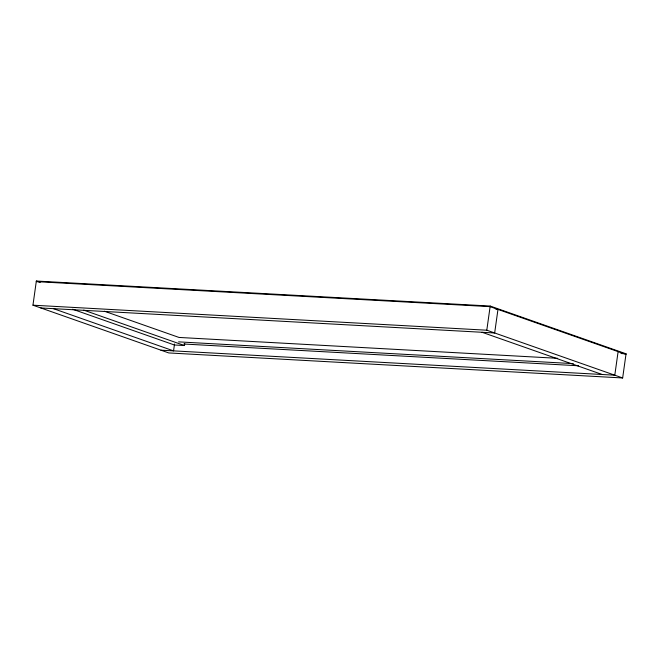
<?xml version="1.0" encoding="UTF-8"?>
<svg xmlns="http://www.w3.org/2000/svg" width="659" height="659" viewBox="0 0 659 659"><rect width="100%" height="100%" fill="white"/><g stroke="black" fill="none" stroke-linecap="round" stroke-linejoin="round"><path stroke-width="0.99" d="M32.95 305.191L36.344 281.039L490.197 306.056L626.05 353.809L622.656 377.961L168.803 352.944L32.95 305.191L486.795 330.208L622.656 377.961M174.52 343.998L173.556 350.876L53.42 308.651M72.655 309.228L174.38 344.986L184.462 345.538L184.742 343.578M486.795 330.208L490.197 306.056M618.109 351.634L614.789 375.193L160.944 350.176M36.261 281.632L490.107 306.649L625.968 354.394M495.922 309.293L497.973 309.409L494.662 332.976L40.809 307.959M620.918 353.521L626.05 353.809M557.703 358.315L179.001 337.441L104.394 311.213M178.573 341.864L573.289 363.62M183.836 344.023L578.553 365.778M482.05 332.276L602.186 374.501M36.344 281.039L40.224 282.406M83.709 310.125L184.462 345.538"/></g></svg>
